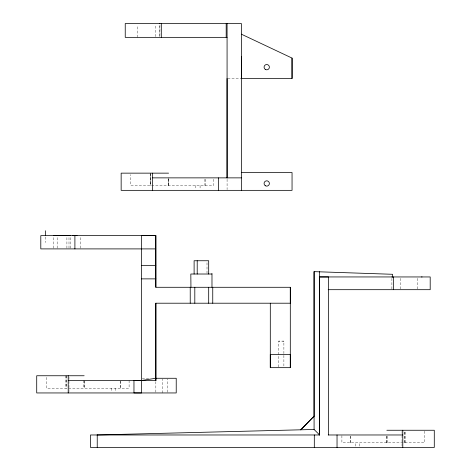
<?xml version="1.0" encoding="UTF-8"?>
<svg xmlns="http://www.w3.org/2000/svg" width="471" height="471" viewBox="0 0 471 471"><rect width="100%" height="100%" fill="white"/><g stroke="black" fill="none" stroke-linecap="round" stroke-linejoin="round"><path stroke-width="0.35" stroke-dasharray="2.35 1.77" d="M53.57 248.205L53.57 236.33M57.162 248.205L57.162 236.33M66.906 248.205L66.906 236.33M68.996 248.205L68.996 236.33M70.497 248.205L70.497 236.33M80.253 248.205L80.253 236.33M137.567 37.35L137.573 25.004M155.377 36.626L155.377 25.004M155.842 392.219L155.842 381.204M159.522 36.626L159.522 25.004M162.271 392.955L162.271 379.002M167.576 392.219L167.576 379.002M207.005 273.315L207.005 261.44M278.579 366.95L278.667 341.122L283.889 341.122L283.883 366.95M341.899 435.675L341.899 442.675L424.654 442.675L424.654 430.983M350.277 442.675L350.277 435.675M350.542 442.675L350.542 435.675M355.358 446.084L355.358 442.675M359.603 446.084L359.603 442.675M386.62 442.675L386.62 435.675M386.844 442.675L386.844 435.675M387.233 442.675L387.233 435.675M391.896 288.976L391.896 276.948M400.638 288.976L400.638 277.654M402.04 445.984L402.04 435.71M402.04 433.626L402.04 430.924M404.671 442.675L404.671 430.983M404.877 442.675L404.877 430.983M405.137 442.675L405.137 430.983M417.294 288.976L417.294 276.948M227.776 78.474L240.693 78.474M279.904 341.122L278.579 341.122M282.559 341.122L283.795 341.122M142.23 378.272L149.395 378.272M227.087 179.339L227.087 189.607M213.54 179.274L213.54 185.568L130.785 185.568L130.785 174.611M205.156 179.274L205.156 185.568M204.897 179.274L204.897 185.568M200.081 185.568L200.081 189.666M195.836 185.568L195.836 189.666M168.818 179.274L168.818 185.568M168.594 177.873L168.594 185.568M168.206 179.274L168.206 185.568M159.922 25.004L159.922 36.626M150.761 173.145L150.761 185.568M150.555 174.611L150.555 185.568M150.296 173.145L150.296 185.568M129.101 380.48L129.101 388.175L46.346 388.175L46.346 376.482M120.723 381.174L120.723 388.175M120.458 381.174L120.458 388.175M115.642 388.175L115.642 392.272M111.397 388.175L111.397 392.272M84.38 381.174L84.38 388.175M84.156 380.48L84.156 388.175M83.767 380.48L83.767 388.175M68.96 377.1L68.96 379.803M68.96 381.21L68.96 392.219M66.329 375.752L66.329 388.175M66.123 375.752L66.123 388.175M65.863 375.752L65.863 388.175M45.351 236.995L45.351 242.553"/><path stroke-width="0.71" d="M74.901 248.9L74.907 235.63M97.232 447.45L97.232 434.974M84.156 375.752L36.714 375.752L36.714 392.949L176.225 392.955L176.225 378.272L155.842 378.272L141.53 380.48L133.964 380.48L133.964 392.949L141.541 392.967L141.518 235.63L155.842 235.63L155.848 287.286L290.307 287.286L290.313 303.212L155.848 303.206L155.866 380.491L155.848 303.206M155.848 287.286L155.807 235.63M161.3 37.35L161.3 23.556M194.111 274.016L194.111 260.746L208.688 260.746L208.688 274.016M194.811 303.212L194.811 287.286M197.208 274.016L197.208 260.746M208.688 303.212L208.688 287.286M211.979 287.286L211.979 273.486M241.405 190.343L241.411 23.556L125.239 23.556L125.239 37.35L227.075 37.356L227.075 23.556L226.186 23.556L226.186 37.356L227.075 37.356L227.075 177.873L227.075 78.474M290.307 287.286L290.301 367.668L270.295 367.663L270.307 303.212M241.075 78.474L292.049 78.474L292.049 58.092L241.364 34.171M314.08 416.199L300.775 429.811L314.08 416.199L314.08 271.637L392.573 274.293L392.573 276.948M314.31 447.45L314.31 434.974M337.036 447.45L337.036 434.974M393.35 289.689L393.35 276.948L319.385 276.942L328.617 276.942L328.628 434.974M402.787 447.45L402.787 430.253M141.5 278.879L155.848 278.873M241.405 172.616L292.049 172.539L292.049 190.349L121.153 190.349L121.153 173.145L168.594 173.145M97.114 434.974L314.08 429.47L319.615 434.974L319.603 276.942M159.522 23.556L159.922 23.55M190.943 287.286L190.826 274.016L211.856 274.016M152.651 177.873L241.405 177.867M53.57 235.63L70.497 235.63M72.652 235.63L155.842 235.63M77.05 235.63L40.8 235.63L40.8 248.9L155.754 248.906M141.518 265.609L155.807 265.609M421.563 276.948L422.063 276.948M391.896 276.948L430.194 276.948L430.194 289.689L328.193 289.689M68.213 380.48L155.866 380.491M386.844 430.253L434.286 430.253L434.286 447.45L90.497 447.45L90.497 434.974L319.615 434.974M328.205 434.98L402.787 434.974M292.044 58.086L292.049 78.474M290.307 367.663L290.301 354.422L270.289 354.416L270.301 367.668M241.387 56.685L241.405 78.474M319.385 271.637L319.397 434.974M314.08 271.637L314.08 429.47M218.403 177.873L218.403 190.349M212.751 287.286L212.751 303.212M190.225 287.286L190.231 303.212M152.651 173.145L152.651 190.349M68.213 375.752L68.213 392.949M45.351 230.749L45.351 235.612M265.397 185.774A2.655 2.655 0 0 0 269.383 183.478A2.655 2.655 0 0 0 265.397 181.176A2.655 2.655 0 0 0 265.397 185.774M265.397 69.467A2.655 2.655 0 0 0 269.383 67.17A2.655 2.655 0 0 0 265.403 64.868A2.655 2.655 0 0 0 265.397 69.467"/></g></svg>
